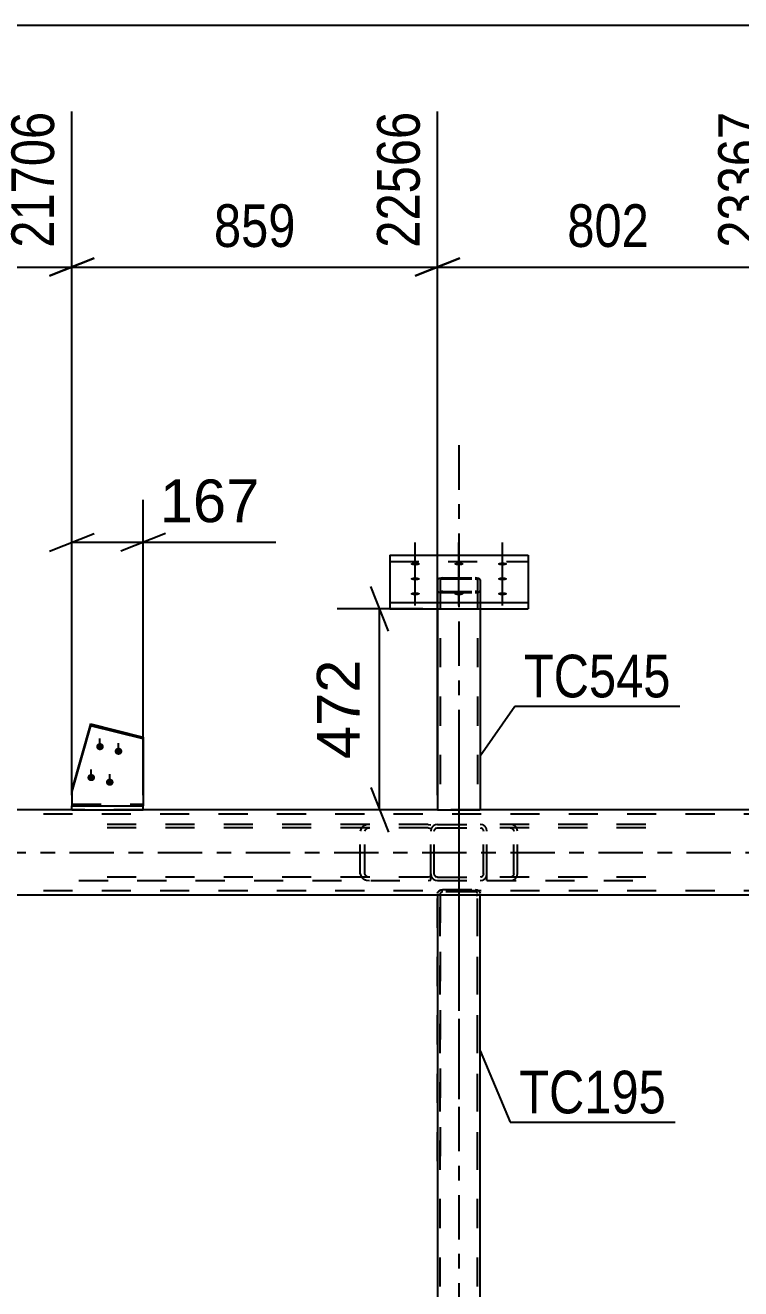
# Model space of a CAD drawing. Header units: millimetres. Extents: x -2250 to 594, y 0 to 1057.
# Drawn here: x -559 to -510.9, y 823.9 to 908.8 of the extents above; entities that cross this region are included whole.
import ezdxf

# ---------------------------------------------------------------- set-up
doc = ezdxf.new("R2010")
doc.units = ezdxf.units.MM
doc.linetypes.add('DXK_LINE_DOT2', pattern=[3.9198, 1.9599, -1.9599])
doc.linetypes.add('DXK_LINE_DOT3', pattern=[5.9187, 2.979, -0.9799, 0.9799, -0.9799])
doc.styles.add('Arial', font='ARIAL.TTF', dxfattribs={"height": 0.2})
doc.styles.add('Arial Narrow', font='ARIALN.TTF', dxfattribs={"height": 0.2})

# ---------------------------------------------------------------- blocks, each defined once
blk = doc.blocks.new('Part-761553754-4443 - 4377')
at = {"linetype": 'Continuous'}
h = blk.add_hatch(dxfattribs=at)
h.set_pattern_fill('', scale=0.7, style=0, pattern_type=0)
h.set_pattern_definition([(45, (-528.4267, 797.3472), (-1.5715, 1.5715), [])])
h.paths.add_polyline_path([(-528.427, 796.644), (-528.427, 797.347), (-528.453, 797.75), (-528.527, 798.092), (-528.638, 798.32), (-528.77, 798.4), (-530.941, 798.4), (-531.072, 798.32), (-531.183, 798.092), (-531.258, 797.75), (-531.284, 797.347), (-531.284, 796.644), (-531.112, 796.644), (-531.112, 797.347), (-531.099, 797.549), (-531.062, 797.719), (-531.007, 797.834), (-530.941, 797.874), (-528.77, 797.874), (-528.704, 797.834), (-528.648, 797.719), (-528.611, 797.549), (-528.598, 797.347), (-528.598, 796.644)])
at = {"color": 7, "linetype": 'DXK_LINE_DOT3'}
blk.add_line((-529.855, 859.824), (-529.855, 788.046), dxfattribs=at)
at = {"color": 2, "linetype": 'Continuous'}
for p, q in [((-528.77, 850.369), (-531.284, 850.369)), ((-531.284, 850.369), (-531.284, 817.627)), ((-528.427, 850.369), (-528.77, 850.369)), ((-528.427, 817.627), (-528.427, 850.369)), ((-531.284, 798.894), (-531.284, 813.537)), ((-528.427, 798.894), (-528.427, 813.537)), ((-531.284, 797.347), (-531.284, 798.393)), ((-530.941, 798.4), (-531.072, 798.32)), ((-530.941, 798.4), (-528.77, 798.4)), ((-528.638, 798.32), (-528.77, 798.4)), ((-528.427, 797.347), (-528.427, 798.393)), ((-531.258, 797.75), (-531.284, 797.347)), ((-531.112, 797.347), (-531.099, 797.549)), ((-531.007, 797.834), (-530.941, 797.874)), ((-530.941, 797.874), (-528.77, 797.874)), ((-528.77, 797.874), (-528.704, 797.834)), ((-528.611, 797.549), (-528.598, 797.347)), ((-528.427, 797.347), (-528.453, 797.75)), ((-531.284, 796.644), (-531.284, 797.347)), ((-531.284, 796.644), (-531.112, 796.644)), ((-531.112, 796.644), (-531.112, 797.347)), ((-528.598, 796.644), (-528.598, 797.347)), ((-528.598, 796.644), (-528.427, 796.644)), ((-528.427, 796.644), (-528.427, 797.347))]:
    blk.add_line(p, q, dxfattribs=at)
at = {"color": 7, "linetype": 'DXK_LINE_DOT2'}
for p, q in [((-531.112, 796.644), (-531.112, 850.369)), ((-528.704, 850.369), (-528.648, 850.369)), ((-528.648, 850.369), (-528.638, 850.369)), ((-528.638, 850.369), (-528.611, 850.369)), ((-528.611, 850.369), (-528.598, 850.369)), ((-528.598, 796.644), (-528.598, 850.369)), ((-531.284, 813.537), (-531.284, 817.627)), ((-528.427, 813.537), (-528.427, 817.627)), ((-531.284, 798.393), (-531.284, 798.894)), ((-531.284, 798.587), (-531.258, 798.718)), ((-531.258, 798.718), (-531.183, 798.829)), ((-531.183, 798.829), (-531.072, 798.904)), ((-531.099, 798.652), (-531.112, 798.587)), ((-531.062, 798.708), (-531.099, 798.652)), ((-531.072, 798.904), (-530.941, 798.93)), ((-531.007, 798.745), (-531.062, 798.708)), ((-530.941, 798.758), (-531.007, 798.745)), ((-530.941, 798.93), (-528.77, 798.93)), ((-530.941, 798.758), (-528.77, 798.758)), ((-528.77, 798.93), (-528.638, 798.904)), ((-528.704, 798.745), (-528.77, 798.758)), ((-528.648, 798.708), (-528.704, 798.745)), ((-528.611, 798.652), (-528.648, 798.708)), ((-528.638, 798.904), (-528.527, 798.829)), ((-528.598, 798.587), (-528.611, 798.652)), ((-528.527, 798.829), (-528.453, 798.718)), ((-528.453, 798.718), (-528.427, 798.587)), ((-528.427, 798.393), (-528.427, 798.894)), ((-531.284, 796.644), (-531.284, 797.347)), ((-528.427, 796.644), (-528.427, 797.347))]:
    blk.add_line(p, q, dxfattribs=at)
at = {"color": 2, "linetype": 'Continuous'}
for centre, radius, start, end in [((-529.996, 797.655), 1.265, 148.2612, 175.67104), ((-529.714, 797.655), 1.265, 4.32896, 31.7388), ((-530.469, 797.501), 0.632, 148.2612, 175.67104), ((-529.242, 797.501), 0.632, 4.32896, 31.7388)]:
    blk.add_arc(centre, radius, start, end, dxfattribs=at)
blk = doc.blocks.new('Part-761553754-4446 - 4377')
at = {"color": 7, "linetype": 'DXK_LINE_DOT2'}
for p, q in [((-531.283, 855.112), (-531.458, 855.077)), ((-531.283, 855.112), (-528.426, 855.112)), ((-528.251, 855.077), (-528.426, 855.112)), ((-531.706, 854.83), (-531.74, 854.655)), ((-531.74, 851.797), (-531.74, 854.655)), ((-531.512, 854.655), (-531.494, 854.742)), ((-531.512, 851.797), (-531.512, 854.655)), ((-531.371, 854.866), (-531.283, 854.883)), ((-531.283, 854.883), (-528.426, 854.883)), ((-528.426, 854.883), (-528.339, 854.866)), ((-528.215, 854.742), (-528.198, 854.655)), ((-528.198, 851.797), (-528.198, 854.655)), ((-527.969, 854.655), (-528.004, 854.83)), ((-527.969, 851.797), (-527.969, 854.655)), ((-531.74, 851.797), (-531.706, 851.623)), ((-531.494, 851.71), (-531.512, 851.797)), ((-528.198, 851.797), (-528.215, 851.71)), ((-528.004, 851.623), (-527.969, 851.797)), ((-531.458, 851.375), (-531.283, 851.34)), ((-531.283, 851.569), (-531.371, 851.586)), ((-531.283, 851.569), (-528.426, 851.569)), ((-531.283, 851.34), (-528.426, 851.34)), ((-528.339, 851.586), (-528.426, 851.569)), ((-528.426, 851.34), (-528.251, 851.375))]:
    blk.add_line(p, q, dxfattribs=at)
at = {"color": 7, "linetype": 'DXK_LINE_DOT3'}
blk.add_line((-529.855, 853.226), (-529.855, 853.226), dxfattribs=at)
at = {"color": 7, "linetype": 'DXK_LINE_DOT2'}
for centre, radius, start, end in [((-531.283, 854.655), 0.457, 112.5, 157.5), ((-528.426, 854.655), 0.457, 22.5, 67.5), ((-531.283, 854.655), 0.229, 112.5, 157.5), ((-528.426, 854.655), 0.229, 22.5, 67.5), ((-531.283, 851.797), 0.229, 202.5, 247.5), ((-528.426, 851.797), 0.229, 292.5, 337.5), ((-531.283, 851.797), 0.457, 202.5, 247.5), ((-528.426, 851.797), 0.457, 292.5, 337.5)]:
    blk.add_arc(centre, radius, start, end, dxfattribs=at)
blk = doc.blocks.new('Part-761553754-4447 - 4377')
at = {"color": 7, "linetype": 'DXK_LINE_DOT2'}
for p, q in [((-531.924, 855.112), (-555.371, 855.112)), ((-535.846, 855.112), (-536.086, 855.077)), ((-531.924, 855.112), (-531.74, 855.085)), ((-531.74, 851.367), (-531.74, 855.085)), ((-531.924, 854.883), (-555.371, 854.883)), ((-536.426, 854.83), (-536.474, 854.655)), ((-536.474, 851.797), (-536.474, 854.655)), ((-536.16, 854.655), (-536.136, 854.742)), ((-536.16, 851.797), (-536.16, 854.655)), ((-535.966, 854.866), (-535.846, 854.883)), ((-531.924, 854.883), (-531.804, 854.866)), ((-531.804, 854.866), (-531.74, 854.835)), ((-536.474, 851.797), (-536.426, 851.623)), ((-536.136, 851.71), (-536.16, 851.797)), ((-531.924, 851.569), (-555.371, 851.569)), ((-555.371, 851.34), (-531.924, 851.34)), ((-536.086, 851.375), (-535.846, 851.34)), ((-535.846, 851.569), (-535.966, 851.586)), ((-531.804, 851.586), (-531.924, 851.569)), ((-531.924, 851.34), (-531.74, 851.367)), ((-531.74, 851.617), (-531.804, 851.586))]:
    blk.add_line(p, q, dxfattribs=at)
for centre, radius, start, end in [((-535.942, 854.523), 0.573, 104.55471, 147.58953), ((-535.894, 854.589), 0.286, 104.55471, 147.58953), ((-535.894, 851.863), 0.286, 212.41047, 255.44529), ((-535.942, 851.93), 0.573, 212.41047, 255.44529)]:
    blk.add_arc(centre, radius, start, end, dxfattribs=at)
blk = doc.blocks.new('Bolt-761553754-4688 - 4377')
at = {"linetype": 'Continuous'}
for points in [[(-532.784, 872.49), (-532.849, 872.493), (-532.912, 872.5), (-532.969, 872.511), (-533.017, 872.526), (-533.056, 872.544), (-533.083, 872.565), (-533.096, 872.587), (-533.096, 872.609), (-533.083, 872.631), (-533.056, 872.652), (-533.017, 872.67), (-532.969, 872.685), (-532.912, 872.696), (-532.849, 872.703), (-532.784, 872.705), (-532.718, 872.703), (-532.656, 872.696), (-532.599, 872.685), (-532.55, 872.67), (-532.512, 872.652), (-532.485, 872.631), (-532.471, 872.609), (-532.471, 872.587), (-532.485, 872.565), (-532.512, 872.544), (-532.55, 872.526), (-532.599, 872.511), (-532.656, 872.5), (-532.718, 872.493)], [(-529.855, 872.49), (-529.921, 872.493), (-529.983, 872.5), (-530.04, 872.511), (-530.089, 872.526), (-530.127, 872.544), (-530.154, 872.565), (-530.168, 872.587), (-530.168, 872.609), (-530.154, 872.631), (-530.127, 872.652), (-530.089, 872.67), (-530.04, 872.685), (-529.983, 872.696), (-529.921, 872.703), (-529.855, 872.705), (-529.79, 872.703), (-529.727, 872.696), (-529.671, 872.685), (-529.622, 872.67), (-529.583, 872.652), (-529.556, 872.631), (-529.543, 872.609), (-529.543, 872.587), (-529.556, 872.565), (-529.583, 872.544), (-529.622, 872.526), (-529.671, 872.511), (-529.727, 872.5), (-529.79, 872.493)], [(-526.927, 872.49), (-526.992, 872.493), (-527.055, 872.5), (-527.111, 872.511), (-527.16, 872.526), (-527.199, 872.544), (-527.226, 872.565), (-527.239, 872.587), (-527.239, 872.609), (-527.226, 872.631), (-527.199, 872.652), (-527.16, 872.67), (-527.111, 872.685), (-527.055, 872.696), (-526.992, 872.703), (-526.927, 872.705), (-526.861, 872.703), (-526.799, 872.696), (-526.742, 872.685), (-526.693, 872.67), (-526.654, 872.652), (-526.628, 872.631), (-526.614, 872.609), (-526.614, 872.587), (-526.628, 872.565), (-526.654, 872.544), (-526.693, 872.526), (-526.742, 872.511), (-526.799, 872.5), (-526.861, 872.493)], [(-532.784, 871.489), (-532.849, 871.491), (-532.912, 871.498), (-532.969, 871.509), (-533.017, 871.524), (-533.056, 871.542), (-533.083, 871.563), (-533.096, 871.585), (-533.096, 871.607), (-533.083, 871.629), (-533.056, 871.65), (-533.017, 871.668), (-532.969, 871.683), (-532.912, 871.694), (-532.849, 871.701), (-532.784, 871.704), (-532.718, 871.701), (-532.656, 871.694), (-532.599, 871.683), (-532.55, 871.668), (-532.512, 871.65), (-532.485, 871.629), (-532.471, 871.607), (-532.471, 871.585), (-532.485, 871.563), (-532.512, 871.542), (-532.55, 871.524), (-532.599, 871.509), (-532.656, 871.498), (-532.718, 871.491)], [(-526.927, 871.489), (-526.992, 871.491), (-527.055, 871.498), (-527.111, 871.509), (-527.16, 871.524), (-527.199, 871.542), (-527.226, 871.563), (-527.239, 871.585), (-527.239, 871.607), (-527.226, 871.629), (-527.199, 871.65), (-527.16, 871.668), (-527.111, 871.683), (-527.055, 871.694), (-526.992, 871.701), (-526.927, 871.704), (-526.861, 871.701), (-526.799, 871.694), (-526.742, 871.683), (-526.693, 871.668), (-526.654, 871.65), (-526.628, 871.629), (-526.614, 871.607), (-526.614, 871.585), (-526.628, 871.563), (-526.654, 871.542), (-526.693, 871.524), (-526.742, 871.509), (-526.799, 871.498), (-526.861, 871.491)], [(-532.784, 870.487), (-532.849, 870.489), (-532.912, 870.496), (-532.969, 870.508), (-533.017, 870.523), (-533.056, 870.541), (-533.083, 870.561), (-533.096, 870.583), (-533.096, 870.606), (-533.083, 870.628), (-533.056, 870.648), (-533.017, 870.666), (-532.969, 870.682), (-532.912, 870.693), (-532.849, 870.7), (-532.784, 870.702), (-532.718, 870.7), (-532.656, 870.693), (-532.599, 870.682), (-532.55, 870.666), (-532.512, 870.648), (-532.485, 870.628), (-532.471, 870.606), (-532.471, 870.583), (-532.485, 870.561), (-532.512, 870.541), (-532.55, 870.523), (-532.599, 870.508), (-532.656, 870.496), (-532.718, 870.489)], [(-529.855, 870.487), (-529.921, 870.489), (-529.983, 870.496), (-530.04, 870.508), (-530.089, 870.523), (-530.127, 870.541), (-530.154, 870.561), (-530.168, 870.583), (-530.168, 870.606), (-530.154, 870.628), (-530.127, 870.648), (-530.089, 870.666), (-530.04, 870.682), (-529.983, 870.693), (-529.921, 870.7), (-529.855, 870.702), (-529.79, 870.7), (-529.727, 870.693), (-529.671, 870.682), (-529.622, 870.666), (-529.583, 870.648), (-529.556, 870.628), (-529.543, 870.606), (-529.543, 870.583), (-529.556, 870.561), (-529.583, 870.541), (-529.622, 870.523), (-529.671, 870.508), (-529.727, 870.496), (-529.79, 870.489)], [(-526.927, 870.487), (-526.992, 870.489), (-527.055, 870.496), (-527.111, 870.508), (-527.16, 870.523), (-527.199, 870.541), (-527.226, 870.561), (-527.239, 870.583), (-527.239, 870.606), (-527.226, 870.628), (-527.199, 870.648), (-527.16, 870.666), (-527.111, 870.682), (-527.055, 870.693), (-526.992, 870.7), (-526.927, 870.702), (-526.861, 870.7), (-526.799, 870.693), (-526.742, 870.682), (-526.693, 870.666), (-526.654, 870.648), (-526.628, 870.628), (-526.614, 870.606), (-526.614, 870.583), (-526.628, 870.561), (-526.654, 870.541), (-526.693, 870.523), (-526.742, 870.508), (-526.799, 870.496), (-526.861, 870.489)]]:
    blk.add_hatch(color=1, dxfattribs=at).paths.add_polyline_path(points)
at = {"color": 1, "linetype": 'Continuous'}
for p, q in [((-532.784, 871.819), (-532.784, 874.048)), ((-529.855, 871.819), (-529.855, 874.048)), ((-526.927, 871.819), (-526.927, 874.048)), ((-532.784, 870.818), (-532.784, 873.046)), ((-526.927, 870.818), (-526.927, 873.046)), ((-532.784, 869.816), (-532.784, 872.044)), ((-529.855, 869.816), (-529.855, 872.044)), ((-526.927, 869.816), (-526.927, 872.044))]:
    blk.add_line(p, q, dxfattribs=at)
blk = doc.blocks.new('Part-761553754-4392 - 4377')
at = {"color": 2, "linetype": 'Continuous'}
for p, q in [((-555.838, 856.083), (-555.838, 856.369)), ((-555.838, 856.369), (-551.062, 856.369)), ((-555.838, 856.083), (-551.062, 856.083)), ((-551.062, 856.083), (-551.062, 856.369))]:
    blk.add_line(p, q, dxfattribs=at)
blk = doc.blocks.new('Part-761553754-4412 - 4377')
at = {"color": 2, "linetype": 'Continuous'}
for p, q in [((-534.498, 873.184), (-525.212, 873.184)), ((-534.498, 873.184), (-534.498, 869.579)), ((-525.212, 873.184), (-525.212, 869.579)), ((-534.498, 870.008), (-525.212, 870.008)), ((-534.498, 869.579), (-525.212, 869.579))]:
    blk.add_line(p, q, dxfattribs=at)
at = {"color": 7, "linetype": 'DXK_LINE_DOT2'}
blk.add_line((-534.498, 872.755), (-525.212, 872.755), dxfattribs=at)
blk = doc.blocks.new('Part-761553754-4417 - 4377')
at = {"color": 7, "linetype": 'DXK_LINE_DOT3'}
blk.add_line((-529.855, 880.564), (-529.855, 846.686), dxfattribs=at)
at = {"color": 7, "linetype": 'DXK_LINE_DOT2'}
for p, q in [((-531.258, 871.583), (-531.284, 871.538)), ((-531.284, 871.538), (-531.284, 869.579)), ((-531.183, 871.621), (-531.258, 871.583)), ((-531.072, 871.646), (-531.183, 871.621)), ((-531.112, 871.538), (-531.099, 871.56)), ((-531.112, 871.538), (-531.112, 856.083)), ((-531.099, 871.56), (-531.062, 871.579)), ((-530.941, 871.655), (-531.072, 871.646)), ((-531.062, 871.579), (-531.007, 871.592)), ((-531.007, 871.592), (-530.941, 871.597)), ((-530.941, 871.655), (-528.77, 871.655)), ((-530.941, 871.597), (-528.77, 871.597)), ((-528.638, 871.646), (-528.77, 871.655)), ((-528.77, 871.597), (-528.704, 871.592)), ((-528.704, 871.592), (-528.648, 871.579)), ((-528.648, 871.579), (-528.611, 871.56)), ((-528.527, 871.621), (-528.638, 871.646)), ((-528.611, 871.56), (-528.598, 871.538)), ((-528.598, 871.538), (-528.598, 856.083)), ((-528.453, 871.583), (-528.527, 871.621)), ((-528.427, 871.538), (-528.453, 871.583)), ((-528.427, 871.538), (-528.427, 869.579)), ((-531.284, 870.795), (-531.258, 870.75)), ((-531.258, 870.75), (-531.183, 870.712)), ((-531.183, 870.712), (-531.072, 870.687)), ((-531.099, 870.773), (-531.112, 870.795)), ((-531.062, 870.754), (-531.099, 870.773)), ((-531.072, 870.687), (-530.941, 870.678)), ((-531.007, 870.741), (-531.062, 870.754)), ((-530.941, 870.737), (-531.007, 870.741)), ((-530.941, 870.737), (-528.77, 870.737)), ((-530.941, 870.678), (-528.77, 870.678)), ((-528.704, 870.741), (-528.77, 870.737)), ((-528.77, 870.678), (-528.638, 870.687)), ((-528.648, 870.754), (-528.704, 870.741)), ((-528.611, 870.773), (-528.648, 870.754)), ((-528.638, 870.687), (-528.527, 870.712)), ((-528.598, 870.795), (-528.611, 870.773)), ((-528.527, 870.712), (-528.453, 870.75)), ((-528.453, 870.75), (-528.427, 870.795)), ((-528.611, 856.083), (-528.598, 856.083))]:
    blk.add_line(p, q, dxfattribs=at)
at = {"color": 2, "linetype": 'Continuous'}
for p, q in [((-531.284, 869.579), (-531.284, 856.083)), ((-528.427, 869.579), (-528.427, 856.083)), ((-531.284, 856.083), (-528.453, 856.083)), ((-528.427, 856.083), (-528.453, 856.083))]:
    blk.add_line(p, q, dxfattribs=at)
blk = doc.blocks.new('Part-761553754-4421 - 4377')
at = {"color": 7, "linetype": 'DXK_LINE_DOT2'}
for p, q in [((-527.969, 851.34), (-527.969, 855.112)), ((-517.303, 855.112), (-527.969, 855.112)), ((-526.223, 855.077), (-526.414, 855.112)), ((-517.303, 854.883), (-527.969, 854.883)), ((-526.414, 854.883), (-526.319, 854.866)), ((-526.184, 854.742), (-526.165, 854.655)), ((-526.165, 851.797), (-526.165, 854.655)), ((-525.915, 854.655), (-525.953, 854.83)), ((-525.915, 851.797), (-525.915, 854.655)), ((-526.165, 851.797), (-526.184, 851.71)), ((-525.953, 851.623), (-525.915, 851.797)), ((-517.303, 851.569), (-527.969, 851.569)), ((-527.969, 851.34), (-517.303, 851.34)), ((-526.319, 851.586), (-526.414, 851.569)), ((-526.414, 851.34), (-526.223, 851.375))]:
    blk.add_line(p, q, dxfattribs=at)
for centre, radius, start, end in [((-526.388, 854.626), 0.48, 25.09822, 69.9415), ((-526.401, 854.64), 0.24, 25.09822, 69.9415), ((-526.401, 851.812), 0.24, 290.0585, 334.90178), ((-526.388, 851.826), 0.48, 290.0585, 334.90178)]:
    blk.add_arc(centre, radius, start, end, dxfattribs=at)
blk = doc.blocks.new('Part-761553754-4425 - 4377')
at = {"color": 7, "linetype": 'DXK_LINE_DOT3'}
blk.add_line((-529.855, 857.407), (-529.855, 833.836), dxfattribs=at)
at = {"color": 7, "linetype": 'DXK_LINE_DOT2'}
for p, q in [((-531.284, 850.474), (-531.263, 850.536)), ((-531.284, 832.494), (-531.284, 850.474)), ((-528.427, 850.369), (-531.284, 850.369)), ((-531.263, 850.536), (-531.258, 850.558)), ((-531.258, 850.558), (-531.183, 850.651)), ((-531.183, 850.651), (-531.072, 850.713)), ((-531.099, 850.513), (-531.112, 850.474)), ((-531.112, 850.474), (-531.112, 832.494)), ((-531.073, 850.536), (-531.099, 850.513)), ((-531.062, 850.55), (-531.073, 850.536)), ((-531.072, 850.713), (-531.018, 850.722)), ((-531.007, 850.581), (-531.062, 850.55)), ((-531.018, 850.722), (-530.941, 850.738)), ((-530.941, 850.592), (-531.007, 850.581)), ((-530.941, 850.738), (-528.77, 850.738)), ((-528.77, 850.592), (-530.941, 850.592)), ((-528.77, 850.738), (-528.692, 850.722)), ((-528.704, 850.581), (-528.77, 850.592)), ((-528.648, 850.55), (-528.704, 850.581)), ((-528.692, 850.722), (-528.638, 850.713)), ((-528.637, 850.536), (-528.648, 850.55)), ((-528.638, 850.713), (-528.527, 850.651)), ((-528.611, 850.513), (-528.637, 850.536)), ((-528.598, 850.474), (-528.611, 850.513)), ((-528.598, 832.494), (-528.598, 850.474)), ((-528.453, 850.558), (-528.527, 850.651)), ((-528.453, 850.558), (-528.448, 850.536)), ((-528.448, 850.536), (-528.427, 850.474)), ((-528.427, 832.494), (-528.427, 850.474))]:
    blk.add_line(p, q, dxfattribs=at)
blk = doc.blocks.new('Part-761553754-4608 - 4377')
at = {"color": 2, "linetype": 'Continuous'}
for p, q in [((-555.838, 856.083), (-675.157, 856.083)), ((-531.284, 856.083), (-551.062, 856.083)), ((-508.38, 856.083), (-528.427, 856.083)), ((-531.284, 850.369), (-699.855, 850.369)), ((-491.283, 850.369), (-528.427, 850.369))]:
    blk.add_line(p, q, dxfattribs=at)
at = {"color": 7, "linetype": 'DXK_LINE_DOT2'}
for p, q in [((-551.062, 856.083), (-555.838, 856.083)), ((-528.427, 856.083), (-531.284, 856.083)), ((-477.399, 855.797), (-1136.026, 855.797)), ((-477.399, 850.655), (-1136.026, 850.655)), ((-528.427, 850.369), (-531.284, 850.369))]:
    blk.add_line(p, q, dxfattribs=at)
at = {"color": 7, "linetype": 'DXK_LINE_DOT3'}
blk.add_line((-1136.026, 853.226), (-477.399, 853.226), dxfattribs=at)
blk = doc.blocks.new('Part-761553754-4738 - 4377')
at = {"color": 2, "linetype": 'Continuous'}
for p, q in [((-554.591, 861.857), (-555.838, 857.446)), ((-554.591, 861.74), (-554.591, 861.857)), ((-554.591, 861.857), (-551.062, 860.975)), ((-554.591, 861.74), (-555.838, 857.329)), ((-551.062, 860.857), (-554.591, 861.74)), ((-551.062, 860.975), (-551.062, 856.369)), ((-555.838, 857.446), (-555.838, 856.369))]:
    blk.add_line(p, q, dxfattribs=at)
at = {"color": 7, "linetype": 'DXK_LINE_DOT2'}
for p, q in [((-555.838, 856.472), (-551.062, 856.472)), ((-555.838, 856.369), (-555.838, 856.354)), ((-555.838, 856.354), (-555.838, 856.369)), ((-555.838, 856.354), (-551.062, 856.354)), ((-551.062, 856.354), (-551.062, 856.369)), ((-551.062, 856.369), (-551.062, 856.354))]:
    blk.add_line(p, q, dxfattribs=at)
blk = doc.blocks.new('Bolt-761553754-4739 - 4377')
at = {"linetype": 'Continuous'}
for points in [[(-553.954, 860.573), (-553.901, 860.567), (-553.85, 860.552), (-553.803, 860.527), (-553.763, 860.493), (-553.732, 860.452), (-553.71, 860.406), (-553.699, 860.356), (-553.699, 860.306), (-553.71, 860.256), (-553.732, 860.21), (-553.763, 860.169), (-553.803, 860.136), (-553.85, 860.11), (-553.901, 860.095), (-553.954, 860.089), (-554.008, 860.095), (-554.059, 860.11), (-554.106, 860.136), (-554.146, 860.169), (-554.177, 860.21), (-554.199, 860.256), (-554.21, 860.306), (-554.21, 860.356), (-554.199, 860.406), (-554.177, 860.452), (-554.146, 860.493), (-554.106, 860.527), (-554.059, 860.552), (-554.008, 860.567)], [(-552.712, 860.262), (-552.658, 860.257), (-552.607, 860.242), (-552.561, 860.216), (-552.521, 860.183), (-552.489, 860.142), (-552.467, 860.096), (-552.456, 860.046), (-552.456, 859.996), (-552.467, 859.946), (-552.489, 859.9), (-552.521, 859.859), (-552.561, 859.825), (-552.607, 859.8), (-552.658, 859.785), (-552.712, 859.779), (-552.765, 859.785), (-552.816, 859.8), (-552.863, 859.825), (-552.903, 859.859), (-552.934, 859.9), (-552.956, 859.946), (-552.968, 859.996), (-552.968, 860.046), (-552.956, 860.096), (-552.934, 860.142), (-552.903, 860.183), (-552.863, 860.216), (-552.816, 860.242), (-552.765, 860.257)], [(-554.541, 858.497), (-554.488, 858.492), (-554.437, 858.476), (-554.39, 858.451), (-554.35, 858.417), (-554.319, 858.376), (-554.297, 858.33), (-554.286, 858.28), (-554.286, 858.23), (-554.297, 858.181), (-554.319, 858.134), (-554.35, 858.094), (-554.39, 858.06), (-554.437, 858.034), (-554.488, 858.019), (-554.541, 858.014), (-554.595, 858.019), (-554.646, 858.034), (-554.692, 858.06), (-554.732, 858.094), (-554.764, 858.134), (-554.786, 858.181), (-554.797, 858.23), (-554.797, 858.28), (-554.786, 858.33), (-554.764, 858.376), (-554.732, 858.417), (-554.692, 858.451), (-554.646, 858.476), (-554.595, 858.492)], [(-553.299, 858.187), (-553.245, 858.181), (-553.194, 858.166), (-553.148, 858.14), (-553.108, 858.107), (-553.076, 858.066), (-553.054, 858.02), (-553.043, 857.97), (-553.043, 857.92), (-553.054, 857.87), (-553.076, 857.824), (-553.108, 857.783), (-553.148, 857.75), (-553.194, 857.724), (-553.245, 857.709), (-553.299, 857.703), (-553.352, 857.709), (-553.403, 857.724), (-553.45, 857.75), (-553.49, 857.783), (-553.521, 857.824), (-553.543, 857.87), (-553.554, 857.92), (-553.554, 857.97), (-553.543, 858.02), (-553.521, 858.066), (-553.49, 858.107), (-553.45, 858.14), (-553.403, 858.166), (-553.352, 858.181)]]:
    blk.add_hatch(color=1, dxfattribs=at).paths.add_polyline_path(points)
at = {"color": 1, "linetype": 'Continuous'}
for p, q in [((-553.954, 860.136), (-553.954, 860.869)), ((-552.712, 859.825), (-552.712, 860.558)), ((-554.541, 858.06), (-554.541, 858.793)), ((-553.299, 857.75), (-553.299, 858.482))]:
    blk.add_line(p, q, dxfattribs=at)
blk = doc.blocks.new('StraightDimension-761553754-4838 - 4377')
at = {"color": 7, "linetype": 'Continuous'}
for p, q in [((-555.838, 857.083), (-555.838, 876.903)), ((-551.062, 857.083), (-551.062, 876.903)), ((-557.338, 873.453), (-554.338, 874.653)), ((-549.562, 874.653), (-552.562, 873.453)), ((-555.838, 874.053), (-551.062, 874.053)), ((-551.062, 874.053), (-542.141, 874.053)), ((-551.062, 874.053), (-542.141, 874.053))]:
    blk.add_line(p, q, dxfattribs=at)
at = {"color": 0}
blk.add_wipeout([(-542.666, 874.803), (-542.666, 879.003), (-550.537, 879.003), (-550.537, 874.803)], dxfattribs=at)
at = {"color": 3, "style": 'Arial'}
blk.add_text('167', height=2.8652, dxfattribs=at).set_placement((-549.937, 875.403))
blk = doc.blocks.new('StraightDimension-761553754-5075 - 4377')
at = {"color": 7, "linetype": 'Continuous'}
for p, q in [((-531.284, 849.369), (-531.284, 766.035)), ((-491.283, 849.369), (-491.283, 766.035)), ((-529.784, 779.053), (-532.784, 777.853)), ((-492.783, 777.853), (-489.783, 779.053)), ((-531.284, 778.453), (-491.283, 778.453))]:
    blk.add_line(p, q, dxfattribs=at)
at = {"color": 0}
blk.add_wipeout([(-506.236, 779.203), (-506.236, 783.403), (-516.331, 783.403), (-516.331, 779.203)], dxfattribs=at)
at = {"color": 3, "style": 'Arial'}
blk.add_text('1400', height=2.8652, dxfattribs=at).set_placement((-515.731, 779.803))
at = {"color": 0, "linetype": 'Continuous'}
blk.add_wipeout([(-491.883, 777.753), (-496.083, 777.753), (-496.083, 765.435), (-491.883, 765.435)], dxfattribs=at)
at = {"color": 3, "linetype": 'Continuous', "style": 'Arial'}
blk.add_text('23966', height=2.8652, rotation=90.00021, dxfattribs=at).set_placement((-492.483, 766.035))
blk = doc.blocks.new('StraightDimension-761553754-5152 - 4377')
at = {"color": 7, "linetype": 'Continuous'}
for p, q in [((-531.284, 857.083), (-531.284, 902.971)), ((-508.38, 857.083), (-508.38, 902.971)), ((-529.784, 893.131), (-532.784, 891.931)), ((-531.284, 892.531), (-508.38, 892.531)), ((-509.88, 891.931), (-506.88, 893.131))]:
    blk.add_line(p, q, dxfattribs=at)
at = {"color": 0}
blk.add_wipeout([(-516.49, 893.281), (-516.49, 897.481), (-523.174, 897.481), (-523.174, 893.281)], dxfattribs=at)
at = {"color": 3, "style": 'Arial Narrow'}
blk.add_text('802', height=2.8633, dxfattribs=at).set_placement((-522.574, 893.881))
at = {"color": 0, "linetype": 'Continuous'}
blk.add_wipeout([(-508.98, 903.571), (-513.18, 903.571), (-513.18, 893.231), (-508.98, 893.231)], dxfattribs=at)
at = {"color": 3, "linetype": 'Continuous', "style": 'Arial Narrow'}
blk.add_text('23367', height=2.8633, rotation=90.00021, dxfattribs=at).set_placement((-509.58, 893.831))
blk = doc.blocks.new('StraightDimension-761553754-4860 - 4377')
at = {"color": 7, "linetype": 'Continuous'}
for p, q in [((-534.576, 868.079), (-535.776, 871.079)), ((-532.284, 869.579), (-538.026, 869.579)), ((-535.176, 856.083), (-535.176, 869.579)), ((-535.776, 857.583), (-534.576, 854.583)), ((-532.284, 856.083), (-538.026, 856.083))]:
    blk.add_line(p, q, dxfattribs=at)
at = {"color": 0}
blk.add_wipeout([(-535.926, 866.766), (-540.126, 866.766), (-540.126, 858.895), (-535.926, 858.895)], dxfattribs=at)
at = {"color": 3, "style": 'Arial'}
blk.add_text('472', height=2.8652, rotation=90.00021, dxfattribs=at).set_placement((-536.526, 859.495))
blk = doc.blocks.new('StraightDimension-761553754-4905 - 4377')
at = {"color": 7, "linetype": 'Continuous'}
blk.add_line((-1143.841, 908.764), (-469.585, 908.764), dxfattribs=at)
blk = doc.blocks.new('StraightDimension-761553754-5053 - 4377')
at = {"color": 7, "linetype": 'Continuous'}
blk.add_line((-531.284, 849.369), (-531.284, 766.035), dxfattribs=at)
blk = doc.blocks.new('StraightDimension-761553754-5160 - 4377')
at = {"color": 7, "linetype": 'Continuous'}
for p, q in [((-555.838, 857.083), (-555.838, 902.971)), ((-531.284, 857.083), (-531.284, 902.971)), ((-554.338, 893.131), (-557.338, 891.931)), ((-555.838, 892.531), (-531.284, 892.531)), ((-532.784, 891.931), (-529.784, 893.131))]:
    blk.add_line(p, q, dxfattribs=at)
at = {"color": 0}
blk.add_wipeout([(-540.219, 893.281), (-540.219, 897.481), (-546.903, 897.481), (-546.903, 893.281)], dxfattribs=at)
at = {"color": 3, "style": 'Arial Narrow'}
blk.add_text('859', height=2.8633, dxfattribs=at).set_placement((-546.303, 893.881))
at = {"color": 0, "linetype": 'Continuous'}
blk.add_wipeout([(-531.884, 903.571), (-536.084, 903.571), (-536.084, 893.231), (-531.884, 893.231)], dxfattribs=at)
at = {"color": 3, "linetype": 'Continuous', "style": 'Arial Narrow'}
blk.add_text('22566', height=2.8633, rotation=90.00021, dxfattribs=at).set_placement((-532.484, 893.831))
blk = doc.blocks.new('StraightDimension-761553754-5168 - 4377')
at = {"color": 7, "linetype": 'Continuous'}
for p, q in [((-555.838, 857.083), (-555.838, 902.971)), ((-679.933, 892.531), (-555.838, 892.531)), ((-557.338, 891.931), (-554.338, 893.131))]:
    blk.add_line(p, q, dxfattribs=at)
at = {"color": 0, "linetype": 'Continuous'}
blk.add_wipeout([(-556.438, 903.571), (-560.638, 903.571), (-560.638, 893.231), (-556.438, 893.231)], dxfattribs=at)
at = {"color": 3, "linetype": 'Continuous', "style": 'Arial Narrow'}
blk.add_text('21706', height=2.8633, rotation=90.00021, dxfattribs=at).set_placement((-557.038, 893.831))
blk = doc.blocks.new('Mark-761553754-4413 - 4377')
at = {"color": 30, "linetype": 'Continuous'}
for p, q in [((-528.427, 859.717), (-526.091, 863.04)), ((-526.091, 863.04), (-515.027, 863.04))]:
    blk.add_line(p, q, dxfattribs=at)
at = {"color": 0}
blk.add_wipeout([(-515.627, 863.64), (-515.627, 866.64), (-525.491, 866.64), (-525.491, 863.64)], dxfattribs=at)
blk.add_wipeout([(-515.627, 863.64), (-515.627, 866.64), (-525.491, 866.64), (-525.491, 863.64)], dxfattribs=at)
at = {"color": 3, "style": 'Arial Narrow'}
blk.add_text('TC545', height=2.8633, dxfattribs=at).set_placement((-525.491, 863.64))
blk = doc.blocks.new('Mark-761553754-4439 - 4377')
at = {"color": 30, "linetype": 'Continuous'}
for p, q in [((-528.427, 839.914), (-526.406, 835.11)), ((-526.406, 835.11), (-515.342, 835.11))]:
    blk.add_line(p, q, dxfattribs=at)
at = {"color": 0}
blk.add_wipeout([(-515.942, 835.71), (-515.942, 838.71), (-525.806, 838.71), (-525.806, 835.71)], dxfattribs=at)
blk.add_wipeout([(-515.942, 835.71), (-515.942, 838.71), (-525.806, 838.71), (-525.806, 835.71)], dxfattribs=at)
at = {"color": 3, "style": 'Arial Narrow'}
blk.add_text('TC195', height=2.8633, dxfattribs=at).set_placement((-525.806, 835.71))

msp = doc.modelspace()

# ---------------------------------------------------------------- block references
for name in ['Part-761553754-4417 - 4377', 'Bolt-761553754-4688 - 4377', 'Part-761553754-4412 - 4377', 'Part-761553754-4738 - 4377', 'Bolt-761553754-4739 - 4377', 'Part-761553754-4443 - 4377', 'Part-761553754-4425 - 4377', 'Part-761553754-4608 - 4377', 'Part-761553754-4392 - 4377', 'Part-761553754-4447 - 4377', 'Part-761553754-4446 - 4377', 'Part-761553754-4421 - 4377']:
    msp.add_blockref(name, (0, 0))

# ---------------------------------------------------------------- next in the draw order: block references
for name in ['StraightDimension-761553754-5152 - 4377', 'StraightDimension-761553754-4838 - 4377', 'StraightDimension-761553754-5075 - 4377']:
    msp.add_blockref(name, (0, 0))

# ---------------------------------------------------------------- next in the draw order: block references
for name in ['StraightDimension-761553754-4860 - 4377', 'StraightDimension-761553754-5053 - 4377', 'Mark-761553754-4439 - 4377']:
    msp.add_blockref(name, (0, 0))

# ---------------------------------------------------------------- next in the draw order: block references
msp.add_blockref('StraightDimension-761553754-4905 - 4377', (0, 0))

# ---------------------------------------------------------------- next in the draw order: block references
for name in ['StraightDimension-761553754-5160 - 4377', 'Mark-761553754-4413 - 4377']:
    msp.add_blockref(name, (0, 0))

# ---------------------------------------------------------------- next in the draw order: block references
msp.add_blockref('StraightDimension-761553754-5168 - 4377', (0, 0))

doc.saveas('drawing.dxf')
